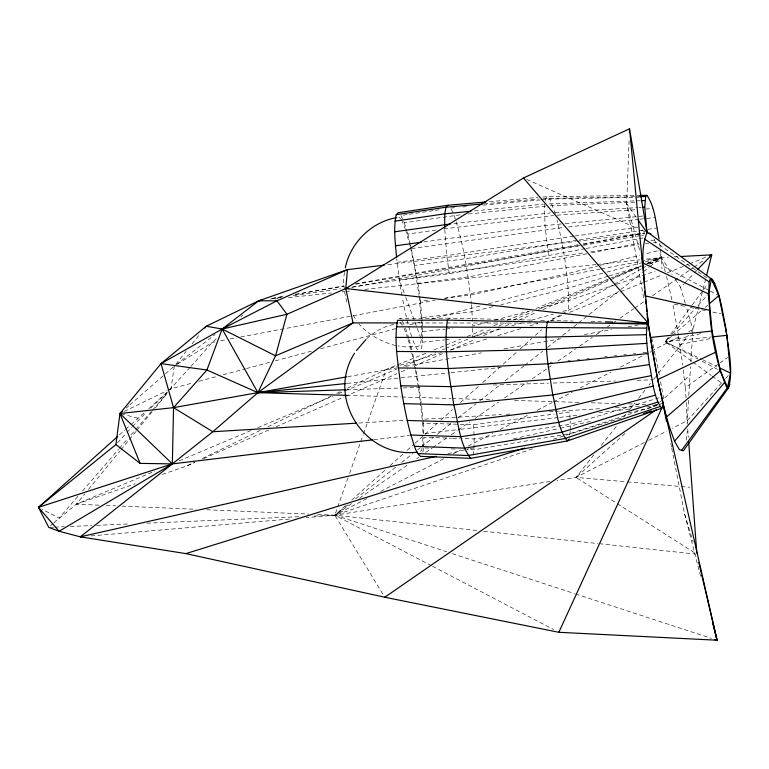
<?xml version="1.0" encoding="UTF-8"?>
<svg xmlns="http://www.w3.org/2000/svg" width="769" height="769" viewBox="0 0 769 769"><rect width="100%" height="100%" fill="white"/><g stroke="black" fill="none" stroke-linecap="round" stroke-linejoin="round"><path stroke-width="0.58" stroke-dasharray="3.85 2.88" d="M421.547 336.197L421.316 320.087M421.172 348.761A69.844 8.911 81.1 0 0 422.354 342.253L422.412 339.888M422.441 338.706L422.441 328.103M422.969 437.417L422.248 447.106M472.762 328.45L472.56 336.851L501.455 328.69M544.615 204.035L544.99 225.577L548.47 255.5L449.25 273.716L399.419 280.108L396.689 258.769M570.194 431.265L569.31 438.128M570.223 430.102L570.194 420.96M663.666 398.669L659.889 377.781M629.09 140.679L626.677 203.775L643.951 299.526M688.428 400.332L687.313 423.094M688.736 395.535L690.562 366.755M690.87 361.959L692.927 329.593L697.848 310.042M686.438 440.089L687.275 431.217M174.303 366.073L171.006 388.749L168.469 391.171M344.541 272.428L343.397 279.33L344.368 289.509M421.306 339.408L420.374 344.502L418.461 346.319L406.714 347.079L397.929 345.935M422.066 448.125L421.691 450.153L419.787 451.97M422.883 452.239L423.681 447.904L423.94 437.273L451.499 438.195M473.002 455.267L474.002 449.759L474.146 436.581M545.24 200.622L545.654 198.354L547.432 196.662L639.731 195.413M698.137 308.898L706.24 276.696M347.982 477.905L334.832 515.192L384.788 597.244M349.578 473.377L360.325 442.867M360.728 441.742L363.112 434.966M363.516 433.831L386.211 369.428L396.198 365.362M668.04 337.879L665.195 341.744L692.081 361.44M670.885 334.015L691.504 305.995M692.215 305.033L702.876 290.538M703.587 289.577L707.144 284.741M593.87 454.815L576 477.414L557.083 480.375M601.32 445.405L617.699 424.69M623.659 417.154L626.639 413.386M629.619 409.627L634.829 403.033M638.558 398.323L645.998 388.912M648.978 385.144L650.468 383.26M653.448 379.492L655.688 376.666M658.668 372.898L688.457 335.236M691.437 331.477L692.927 329.593L685.573 304.495M175.793 364.218L186.175 351.25M192.115 343.839L199.536 334.582M53.936 522.737L76.362 504.195L84.686 494.034M88.473 489.411L120.281 450.624M121.031 449.702L128.606 440.464M129.365 439.541L136.18 431.226M136.94 430.304L152.079 411.838M155.107 408.137L167.219 393.363M77.871 496.38L59.088 518.095L41.545 508.972M82.571 490.958L118.57 449.346M119.358 448.442L127.962 438.493M131.095 434.879L135.008 430.352M135.786 429.448L151.445 411.357M152.224 410.454L167.094 393.267M190.126 367.322L168.344 391.133M190.923 366.428L212.427 342.33L216.877 338.331M669.213 337.312L665.195 341.744L697.983 359.065M672.423 333.775L694.897 308.984M698.108 305.437L707.74 294.815M721.639 382.818L687.14 420.71L672.173 428.343M725.657 378.396L728.877 374.859M117.494 442.838L126.193 433.341M126.981 432.486L131.73 427.304M132.518 426.439L146.418 412.203M366.755 338.716C374.455 331.343 384.471 326.316 394.891 324.066M685.237 303.351L680.565 287.375L683.843 283.953M684.67 283.098L693.696 273.687M694.513 272.832L696.974 270.255M150.657 408.156L167.613 391.979M447.423 320.125L449.5 318.164L532.283 320.096M50.494 525.842L53.071 523.516M240.918 316.761L242.706 315.165M345.531 505.598L334.832 515.192L306.158 517.633M351.769 500.004L386.519 468.83M390.085 465.639L403.456 453.643M407.012 450.451L414.145 444.059M415.039 443.252L437.311 423.277M440.877 420.076L452.46 409.685M460.487 402.495L478.308 386.509M482.759 382.51L499.696 367.322M503.253 364.131L516.624 352.144M520.19 348.943L531.773 338.552M535.339 335.351L541.578 329.757M551.373 320.971L554.045 318.568L561.341 314.425M119.406 434.918L124.751 430.14M125.635 429.342L130.086 425.363M130.97 424.575L144.322 412.626M148.773 408.647L167.45 391.93M624.995 433.476L576 477.414L616.286 503.022M656.178 405.513L658.85 403.119M659.735 402.312L690.033 375.147M126.203 408.06L128.875 405.734M129.769 404.955L164.508 374.628M165.402 373.849L173.419 366.842M671.558 336.264L665.195 341.744L701.588 359.219M672.471 335.486L701.559 310.474M705.192 307.35L707.922 305.005M348.011 504.791L334.832 515.192L312.099 516.162M355.538 498.85L395.997 466.927M401.649 462.467L412.934 453.556M417.644 449.846L420.46 447.616M421.402 446.876L433.639 437.225M437.398 434.254L451.518 423.113M458.103 417.923L475.982 403.812M479.741 400.841L500.446 384.51M505.146 380.79L523.968 365.938M524.91 365.198L542.789 351.087M547.49 347.377L558.784 338.466M562.543 335.495L570.069 329.555M573.837 326.585L577.606 323.614M578.538 322.874L642.528 272.38M643.47 271.64L649.113 267.189M650.055 266.439L661.35 257.528L668.376 257.163M176.207 364.602L215.099 334.525M686.025 397.986L685.285 387.624L718.967 363.679M719.928 362.997L727.628 357.518M351.606 503.608L334.832 515.192L315.694 514.374M359.507 498.149L408.839 464.072M416.731 458.622L418.701 457.257M425.613 452.489L431.534 448.404M432.514 447.721L447.318 437.494M451.268 434.773L457.18 430.678M458.17 430.006L470.013 421.825M474.944 418.413L498.629 402.062M504.541 397.967L527.236 382.299M532.167 378.886L546.97 368.668M547.961 367.986L551.902 365.256M557.823 361.17L575.587 348.905M579.528 346.175L592.361 337.312M596.302 334.592L603.213 329.814M607.164 327.094L610.115 325.047M614.066 322.326L616.036 320.961M619.987 318.231L633.8 308.696M634.79 308.013L643.663 301.881M652.545 295.748L689.053 270.525M690.043 269.842L693.004 267.804M693.984 267.122L704.837 259.624M177.312 364.198L212.427 342.33L214.782 341.888M562.379 313.829L613.431 284.79M614.469 284.203L641.557 268.794M642.596 268.198L645.72 266.42M649.892 264.055L661.35 257.528L658.87 250.675M366.813 498.62L334.832 515.192L431.438 565.696M380.665 491.439L444.607 458.295M453.133 453.873L460.593 450.009M468.052 446.145L492.564 433.437M500.023 429.573L529.87 414.107M537.329 410.233L552.248 402.504M553.315 401.956L572.492 392.007M579.951 388.143L610.865 372.119M620.448 367.149L642.836 355.547M651.362 351.135L681.199 335.668M688.659 331.804L692.927 329.593M644.393 442.521L576 477.414L626.226 481.769M648.661 440.339L666.829 431.073M124.222 411.444L166.758 390.806M167.815 390.296L171.006 388.749L193.038 382.856M162.278 474.454L187.146 465.841L194.682 462.198M202.209 458.545L260.316 430.4M267.852 426.757L331.333 396.006M336.716 393.401L341.023 391.315M347.482 388.191L386.211 369.428L398.861 365.592M187.146 465.841L194.836 462.467M203.612 458.612L269.477 429.679M276.061 426.785L344.118 396.891M345.214 396.41L396.804 373.744M401.197 371.812L407.781 368.918M414.366 366.025L444.001 353.009M450.596 350.116L474.742 339.504M483.518 335.649L498.889 328.901M505.473 326.008L512.058 323.115M518.652 320.221L536.214 312.502M542.799 309.609L641.586 266.209M648.171 263.315L661.35 257.528L672.231 274.446M99.095 505.156L76.362 504.195L154.877 471.089M179.206 460.823L251.078 430.515M257.721 427.718L332.91 396.016M338.447 393.68L343.974 391.354M345.079 390.883L397.054 368.976M403.687 366.179L435.754 352.654M442.396 349.857L444.607 348.924M445.712 348.453L467.821 339.129M474.463 336.332L492.15 328.872M498.793 326.075L506.531 322.807M513.163 320.01L533.071 311.618M538.598 309.292L608.269 279.916M612.691 278.051L641.442 265.93M646.969 263.594L661.35 257.528L665.329 272.005M397.313 364.91L427.266 352.731M433.918 350.02L445.011 345.512M446.126 345.06L460.544 339.196M467.206 336.486L486.066 328.815M493.823 325.662L500.484 322.951M507.136 320.25L529.332 311.224M535.983 308.513L608.096 279.185M609.202 278.734L641.375 265.651M646.921 263.402L661.35 257.528L644.672 259.326M561.822 315.434L549.451 319.962M569.598 312.291L619.574 292.095M620.679 291.653L642.894 282.675M643.999 282.223L661.773 275.042M667.329 272.803L688.428 264.276M689.533 263.825L707.307 256.644M76.362 504.195L135.142 483.845M615.373 284.703L568.724 300.477L538.675 308.484M616.507 284.309L655.188 271.236M532.581 448.817L334.832 515.192L446.645 551.767M663.56 403.062L570.137 433.581L474.002 449.759L466.812 449.5M553.363 439.176L622.054 417.778M400.015 365.246L441.396 352.702M450.586 349.914L488.526 338.427M497.726 335.64L520.709 328.671M529.908 325.883L537.954 323.451M608.01 276.273L568.118 288.221L501.032 304.687M609.154 275.936L641.067 266.382M649.046 263.988L661.59 260.239L660.6 250.031L645.537 253.857M659.168 397.833L570.358 424.296L474.271 438.955L461.083 438.513M511.856 325.748L521.103 323.143M531.504 320.202L553.469 314.002M562.716 311.387L568.493 309.753C569.175 279.474 563.946 249.281 556.977 219.905M198.835 381.299L217.377 376.339M223.173 374.791L245.196 368.899M246.359 368.582L270.698 362.074M275.34 360.824L311.272 351.212M320.548 348.732L397.054 328.257M409.8 324.845L420.239 322.057M430.669 319.26L481.673 305.61M488.623 303.755L605.703 272.418M606.866 272.111L643.961 262.191M645.114 261.873L661.35 257.528L642.49 261.095M487.834 322.038L472.82 326.046L472.647 322.48M494.775 320.192L528.284 311.253M599.176 265.603L566.724 273.831L470.493 295.046L444.828 298.141M600.339 265.315L639.741 255.318M492.939 306.677L472.118 311.791L421.921 317.578L422.094 321.086M700.655 333.669L665.195 341.744L711.498 336.947M447.885 453.672L468.955 448.904M470.128 448.644L473.637 447.846M513.442 438.839L559.092 428.516M560.255 428.246L593.034 420.835M628.148 412.886L653.9 407.061M586.805 253.77L468.071 276.965L417.942 283.3L410.636 245.224M591.467 252.818L639.289 243.062M650.959 240.678L654.457 239.966M679.806 344.435L711.613 338.302M220.674 340.773L225.384 339.879M230.094 338.994L235.987 337.879M240.697 336.985L435.119 300.266M444.54 298.487L600.08 269.102M601.252 268.881L641.317 261.316M351.693 287.433L644.682 233.094L582.123 244.042M548.47 255.5L585.074 248.685M586.257 248.464L645.297 237.477M347.79 376.656L397.467 367.813M405.744 366.332L481.452 352.856M503.916 348.857L563.062 338.331M584.353 334.534L611.557 329.69M628.11 326.748L638.76 324.845M282.338 296.642L270.534 298.708L282.358 296.747M295.325 294.364L343.714 285.876M355.518 283.799L580.951 244.244M295.354 294.527L343.791 286.251M355.605 284.232L582.431 245.484M583.613 245.282L640.317 235.593M641.5 235.391L643.864 234.987M549.989 481.49L334.832 515.192L477.741 530.6M643.144 230.104L562.004 242.648L465.005 258.769L414.924 265.382M647.844 229.373L657.255 227.922M403.36 215.118L408.108 214.407M409.291 214.234L428.285 211.408M429.477 211.235L434.225 210.523M435.408 210.35L441.348 209.466M270.582 299.035L281.252 297.459M293.104 295.719L340.523 288.731M352.375 286.981L584.709 252.751M590.63 251.876L639.231 244.715M645.162 243.84L648.719 243.312M653.458 242.62L655.832 242.264L706.961 277.974M400.985 215.464L404.263 222.75L460.112 214.849M407.128 231.786L407.839 234.045L436.888 229.902M443.867 228.912L553.459 215.57M423.873 241.86L544.99 225.577L564.081 223.712M573.712 236.141L446.827 255.635L397.025 262.306M574.895 235.977L637.857 227.182M411.473 248.589L563.744 227.47M422.979 419.884A69.844 8.911 81.1 0 1 423.248 423.229L473.56 424.699L554.324 414.078M559.073 413.453L569.762 412.049L570.146 419.845M387.884 264.661L575.712 241.456M576.904 241.312L644.662 232.949M421.921 317.578L420.326 301.102L429.66 299.977M373.724 439.714L409.464 435.417M424.959 433.562L459.516 429.41M460.708 429.265L558.409 417.538M559.601 417.394L579.855 414.962M598.926 412.674L631.099 408.81M646.585 406.945L656.12 405.801M454.018 223.558L550.364 212.946M422.614 331.612L444.799 329.151M445.962 329.026L452.97 328.248M568.493 226.951L638.51 219.328M639.693 219.203L645.624 218.559M646.816 218.425L655.121 217.521M275.408 298.987L277.792 298.737M288.51 297.584L331.391 292.979M342.118 291.826L344.493 291.566M345.685 291.441L351.644 290.797M364.746 289.394L595.831 264.574M597.023 264.44L639.904 259.835M422.354 342.253L444.54 339.869M445.703 339.735L449.211 339.36M347.309 383.385L399.765 377.944M400.957 377.819L449.827 372.754M451.019 372.629L496.322 367.938M497.514 367.813L503.474 367.188M549.97 362.372L552.353 362.122M567.849 360.517L570.233 360.267M577.384 359.527L579.768 359.277M586.92 358.537L589.304 358.287M604.799 356.681L607.183 356.441M614.335 355.691L616.728 355.451M623.88 354.711L626.264 354.461M633.416 353.721L635.8 353.471M642.951 352.731L651.295 351.866M468.417 214.003L545.577 206.15M550.325 205.669L637.511 202.055M474.483 210.917L543.423 204.15M565.273 223.596L645.191 215.81M450.845 208.053L455.613 207.62M462.775 206.976L466.35 206.65M483.047 205.131L540.299 199.94M541.491 199.834L549.835 199.075L639.106 197.22M483.941 203.843L538.531 198.988M543.279 198.565L639.702 196.624M489.459 201.67L537.964 197.479M542.703 197.066L547.432 196.662L549.835 199.075L555.478 214.195M91.088 535.916L291.826 518.844M557.025 215.205L634.896 209.774M645.681 209.024L652.871 208.524M555.141 212.657L637.588 207.563M638.789 207.495L641.173 207.342M358.969 423.037L405.686 420.259M424.863 419.124L501.532 414.558M506.329 414.28L509.914 414.058M549.451 411.713L554.247 411.425M555.449 411.357L600.974 408.647M615.344 407.791L640.5 406.301M652.487 405.59L657.274 405.301M674.24 256.846L677.758 256.663M49.966 527.332L53.561 527.178M54.753 527.13L64.336 526.727M70.315 526.467L91.867 525.554M96.654 525.342L128.971 523.968M146.917 523.199L300.121 516.672M549.393 203.872L640.144 200.709M346.723 389.758L401.947 387.961M403.139 387.922L419.951 387.374M493.169 384.99L548.384 383.193M553.19 383.039L615.604 381.001M637.213 380.299L652.814 379.79M449.5 318.164L399.553 318.356A69.844 8.911 81.1 0 1 400.851 319.154M398.621 322.932L445.414 322.98M446.616 322.98L537.819 323.067M550.277 320.519L573.059 321.058M591.053 321.49L604.251 321.807M540.674 320.288L545.471 320.404M346.646 395.343L400.62 396.987M401.812 397.015L450.99 398.505M452.191 398.544L492.967 399.784M514.557 400.438L579.317 402.398M591.313 402.764L620.093 403.638M628.484 403.888L646.479 404.436M654.871 404.686L657.274 404.763M452.701 438.234L459.891 438.474M424.873 447.942L432.063 448.212M451.24 448.923L457.228 449.144M106.276 505.464L115.85 505.867M121.838 506.127L196.028 509.28M206.794 509.741L308.513 514.067M627.417 481.875L680.036 486.431M681.238 486.537L689.61 487.267M483.691 531.244L598.022 543.568M599.214 543.693L695.666 554.103M684.525 306.273L672.779 303.851L678.421 335.207M690.399 307.485L693.926 308.206M695.099 308.446L705.673 310.628M712.728 312.079L720.947 313.781M121.127 413.809L139.641 418.672M452.355 553.632L574.433 593.572M575.577 593.947L711.344 638.357M395.727 345.646C381.616 341.696 368.476 335.121 358.825 323.778M526.717 179.456L637.193 228.297M641.577 230.229L645.95 232.171M702.655 359.729L716.573 366.409M432.505 566.253L553.526 629.523M663.83 266.564L709.306 290.595M710.364 291.153L718.832 295.623M702.212 361.305L718.083 369.687M617.296 503.657L694.849 552.949M693.042 362.141L711.287 375.512M712.248 376.214L721.851 383.25M398.89 217.089L400.832 219.03M400.216 322.74L402.793 325.325M636.184 217.252L626.677 203.775L640.068 251.751M353.096 315.29L356.912 320.952M675.442 279.416L680.565 287.375M654.198 239.438L656.966 245.417M451.316 209.11L453.22 213.34M401.476 219.674L405.215 228.604M404.11 328.248L407.878 338.485M400.466 282.954L405.369 296.238M405.782 297.343L416.808 327.229M417.221 328.334L420.903 338.293M454.171 215.455L455.825 220.665M456.152 221.712C464.101 248.291 468.456 275.86 471.301 303.419M404.263 222.75L406.763 230.652M405.551 229.662L410.165 246.147M408.204 339.542L411.482 351.798M671.75 448.298L684.593 513.923L693.119 541.914M666.531 276.359L672 300.4M684.593 513.923L700.674 576.49M407.839 234.045L410.358 244.109M410.444 247.282L414.52 266.42L418.99 295.421M411.771 352.933L415.154 368.697M344.589 291.768L346.973 302.976M651.747 338.052L659.648 376.608M415.385 369.822L418.298 386.615M670.837 443.617L671.52 447.125M678.594 336.361L682.709 365.064M659.715 243.417L660.456 248.935M449.25 273.716L446.827 255.635L444.674 228.201M417.942 283.3L419.855 297.536M420.009 298.728L420.326 301.102M419.143 296.536L421.258 318.885M418.672 388.845L422.402 420.951M683.256 369.812L685.285 387.624M471.416 304.611L472.579 321.298M687.746 429.054L688.351 437.407M686.361 402.6L687.178 424.209M661.59 260.239L662.013 268.919M473.56 424.699L474.089 435.398M422.152 322.259L422.383 326.94M423.248 423.229L423.882 436.1M422.46 422.152L423.056 434.101M417.827 349.895A69.844 8.911 81.1 0 1 412.049 337.668M411.694 336.591A69.844 8.911 81.1 0 1 402.437 298.016M402.033 295.834A69.844 8.911 81.1 0 1 399.419 280.108M402.302 321.125A69.844 8.911 81.1 0 1 404.129 324.758M405.58 328.401A69.844 8.911 81.1 0 1 408.8 338.418M409.156 339.696A69.844 8.911 81.1 0 1 412.251 351.846M412.799 354.24A69.844 8.911 81.1 0 1 415.808 368.726M416.24 371.033A69.844 8.911 81.1 0 1 418.557 384.452M418.74 385.577A69.844 8.911 81.1 0 1 422.883 418.74"/><path stroke-width="1.15" d="M396.573 257.596C395.401 243.36 393.257 228.778 396.189 214.647L398.227 212.705L448.048 205.246L485.912 201.978M663.243 404.821L662.83 407.089L661.561 408.291L567.32 440.954L470.724 458.343L420.451 456.353C414.414 450.999 413.645 442.165 410.838 435.014C406.484 418.817 403.35 402.322 400.736 385.759C398.313 364.141 393.757 341.984 397.515 320.298L447.423 320.125L647.363 324.066L648.632 322.865L637.837 322.605M644.528 287.798C644.066 269.602 639.846 249.915 647.046 232.651L644.758 207.121L645.662 196.508L646.921 195.316C655.534 207.813 655.813 224.5 659.12 239.015M661.561 408.291C652.958 395.785 652.67 379.098 649.363 364.593C647.863 351.212 645.037 337.495 647.363 324.066M629.407 132.345L629.551 128.779L523.429 178.004L345.781 288.529L286.924 314.271L222.164 329.026L161.038 363.631L119.974 413.511L115.908 444.569L38.45 507.357L48.774 527.39L59.107 531.273L80.332 536.839L185.877 553.613L384.788 597.244L558.832 632.301L717.054 640.221L657.62 379.636L648.123 323.345M709.095 281.819C708.239 317.251 712.767 354.432 726.638 387.192L728.589 387.759C733.761 368.457 727.801 347.723 725.869 328.209C722.389 311.733 720.64 294.171 712.392 279.234L710.431 278.666L709.095 281.819L644.374 238.957M447.423 320.125C443.252 348.319 449.692 376.945 453.768 404.83C458.593 422.575 459.131 443.463 470.724 458.343M681.613 450.326L727.609 387.47L720.197 370.802L712.094 331.064L708.547 293.931L711.412 278.945L648.998 233.218M727.609 387.47L730.483 373.1L726.936 335.351L718.832 295.623L711.412 278.945M706.538 275.552L711.748 254.856L681.276 256.471M345.31 267.833C350.26 242.86 371.571 221.857 396.766 217.617M558.832 632.301L663.272 404.946L669.049 425.949L674.567 441.214L679.44 449.702L683.353 450.826L728.589 387.759M354.528 353.221C325.758 397.967 365.064 459.074 417.432 452.124M728.512 386.538L729.925 384.606M204.727 328.103L206.217 326.248L258.73 300.785L347.463 269.65L384.317 265.103M356.441 350.529L365.967 339.571M674.567 441.214L724.196 382.943M697.8 269.4L711.748 254.856L709.527 255.75M448.048 205.246L445.972 207.217L396.189 214.647M548.48 321.058L547.297 322.182C543.702 346.406 549.239 371.014 552.748 394.968C556.9 410.213 557.352 428.17 567.32 440.954L569.098 439.262M397.419 322.932L353.019 322.893L257.903 392.661L212.811 431.726L172.352 463.89L59.107 531.273L38.45 507.357L117.628 436.513M122.646 411.175L119.974 413.511L140.102 463.38L172.352 463.89L372.532 439.858M709.739 303.438L718.832 295.623M666.56 416.923L720.197 370.802M356.566 423.181L212.811 431.726L173.534 407.647L161.038 363.631L206.217 326.248L222.164 329.026L275.523 355.807L353.019 322.893L345.781 288.529L347.463 269.65L276.965 300.804L222.164 329.026L206.919 370.014L173.534 407.647L172.352 463.89L80.332 536.839L82.725 536.627M384.788 597.244L656.351 409.714M657.62 379.636L715.728 352.154M643.634 413.674L651.535 410.963M659.86 406.58L564.917 438.541L467.927 455.536L417.692 453.585M38.45 507.357L172.352 463.89L119.974 413.511L173.534 407.647L346.608 376.868M657.831 402.072L562.052 432.188L464.601 448.144L414.414 446.308M185.877 553.613L524.746 448.087M655.611 395.083L558.928 422.335L460.958 436.667L410.838 435.014M653.362 386.076L555.756 409.637L457.267 421.893L407.205 420.47M80.332 536.839L436.177 456.325M651.228 375.676L552.748 394.968L453.768 404.83L403.754 403.667M348.146 288.087L345.781 288.529L648.219 323.163L652.487 351.741L657.706 379.415L663.186 403.379M394.997 221.155L444.761 213.83L470.916 211.264M649.363 364.593L550.114 379.328L450.701 386.634L400.736 385.759M394.737 231.786L450.451 223.962M395.429 245.82L421.508 242.197M650.353 337.456L712.094 331.064M712.69 336.832L726.936 335.351M346.117 383.51L257.903 392.661L206.919 370.014L161.038 363.631M647.883 353.567L548.028 363.785L448.279 368.543L398.352 367.957M482.759 203.948L445.972 207.217L444.761 213.83L444.674 228.201M642.375 207.274L644.758 207.121M646.892 343.368L546.634 349.405L446.654 351.798L396.756 351.471M641.336 200.671L644.922 200.546M345.521 389.806L257.903 392.661L222.164 329.026L258.73 300.785L262.277 300.16L258.73 300.785L276.965 300.804L286.924 314.271L275.523 355.807L257.903 392.661L346.646 395.343M646.469 334.678L546.028 337.149L396.064 337.437M639.702 196.624L645.662 196.508M639.731 195.413L646.921 195.316M396.323 326.806L646.623 328.094M612.22 323.134L648.219 323.163L629.551 128.779L647.046 232.651L650.949 233.786M605.443 321.836L612.643 322.009M709.489 310.263L645.114 295.854L644.778 291.249M714.766 639.481L717.054 640.221L701.77 575.145M708.547 293.931L643.259 263.181L641.663 257.461M719.784 367.957L730.483 373.1M712.863 282.098L714.824 283.473M115.908 444.569L140.102 463.38M523.429 178.004L648.219 323.163L647.142 313.665M638.212 220.136L647.046 232.651M712.584 622.842L717.054 640.221M698.771 562.36L701.222 572.818M663.272 404.946L666.483 421.354M647.152 317.251L648.219 323.163M645.518 299.42L646.056 304.168M646.325 306.543L646.873 311.291M688.697 442.175L696.772 553.036"/></g></svg>
